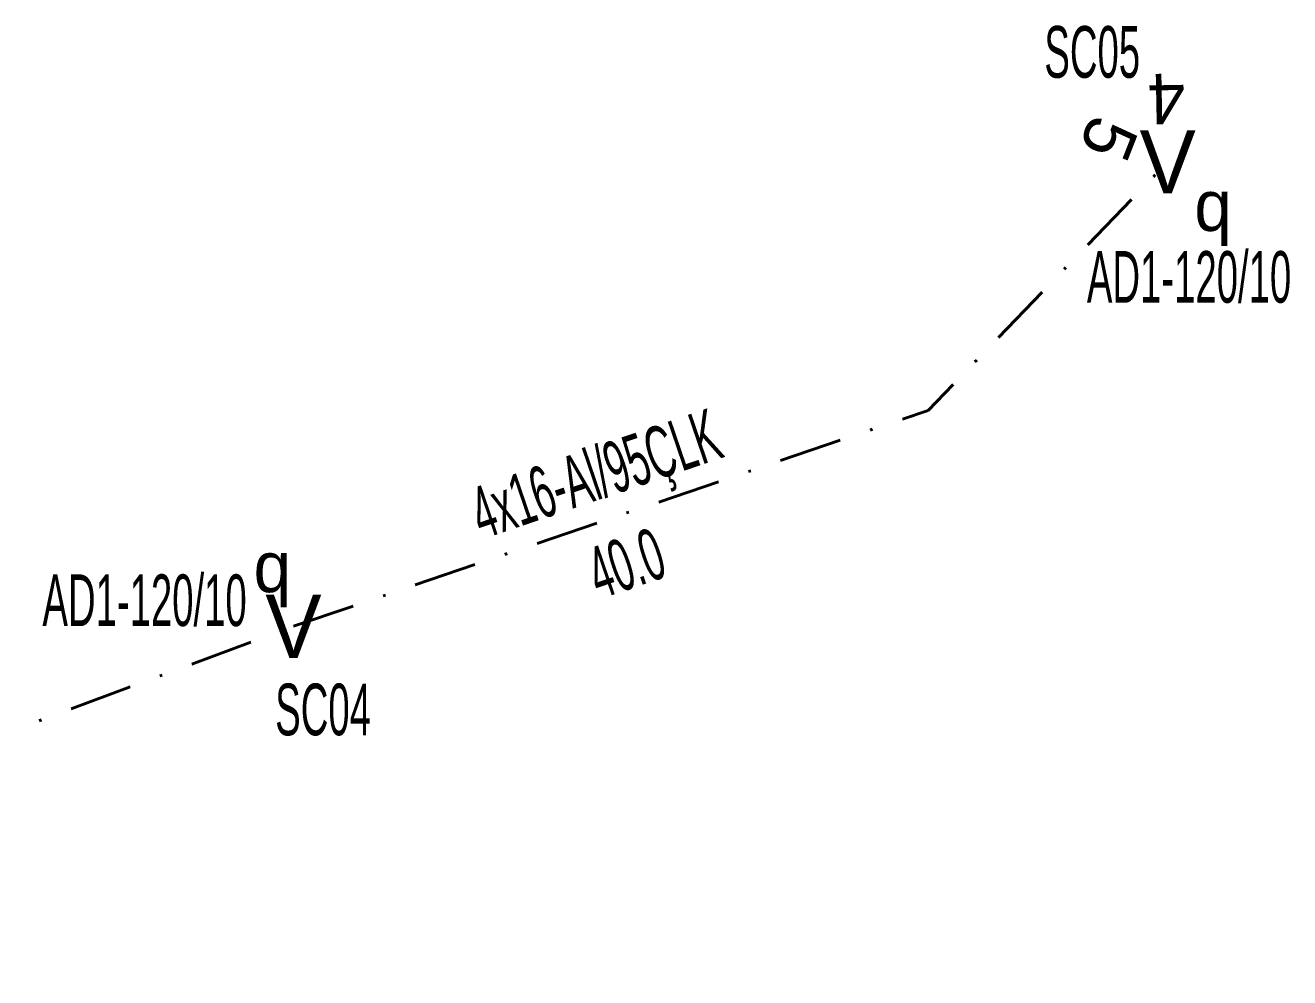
# Model space of a CAD drawing. Header units: millimetres. Extents: x 568462 to 571186, y 4080123 to 4081617.
# Drawn here: x 570597.3 to 570647.5, y 4081105.6 to 4081143.4 of the extents above; entities that cross this region are included whole.
import ezdxf
from ezdxf.enums import TextEntityAlignment as Align

# ---------------------------------------------------------------- set-up
doc = ezdxf.new("R2010")
doc.units = ezdxf.units.MM
doc.linetypes.add('DASHDOT', pattern=[5, 2.5, -1.25, 0, -1.25])
doc.layers.add('DIREK_AYD_YENI', color=152, linetype='Continuous', lineweight=25)
doc.layers.add('HAT_AYD_YERALTI_YENI', color=4, linetype='DASHDOT', lineweight=40)
doc.styles.add('Direk', font='B_CAD')
doc.styles.get("Standard").update_dxf_attribs({"font": 'Arial'})

msp = doc.modelspace()

# ---------------------------------------------------------------- linework, layer by layer
at = {"layer": 'HAT_AYD_YERALTI_YENI', "flags": 128}
for points in [[(570607.981, 4081119.572), (570633.143484, 4081128.135407), (570642.637297, 4081137.989745)], [(570570.486931, 4081105.635104), (570607.981, 4081119.572)]]:
    msp.add_lwpolyline(points, dxfattribs=at)

# ---------------------------------------------------------------- texts
at = {"layer": 'DIREK_AYD_YENI', "width": 0.53}
for s, p in [('SC05', (570639.645901, 4081142.354284)), ('AD1-120/10', (570643.484457, 4081133.429869)), ('AD1-120/10', (570602.078328, 4081120.60627)), ('SC04', (570609.154656, 4081116.274648))]:
    msp.add_text(s, height=2.05, dxfattribs=at).set_placement(p, align=Align.MIDDLE_CENTER)
at = {"layer": 'DIREK_AYD_YENI', "color": 32, "style": 'Direk'}
for s, rotation, p in [('4', 181.067501, (570642.590722, 4081140.489311)), ('5', 248.5675, (570640.310176, 4081138.903257))]:
    msp.add_text(s, height=2, rotation=rotation, dxfattribs=at).set_placement(p, align=Align.MIDDLE_CENTER)
at = {"layer": 'DIREK_AYD_YENI', "style": 'Direk'}
for p in [(570642.637297, 4081137.989745), (570607.981, 4081119.572)]:
    msp.add_text('V', height=2.5, dxfattribs=at).set_placement(p, align=Align.MIDDLE_CENTER)
at = {"layer": 'DIREK_AYD_YENI', "color": 4, "style": 'Direk'}
for p in [(570644.437692, 4081136.255219), (570607.142674, 4081121.927251)]:
    msp.add_text('q', height=2, dxfattribs=at).set_placement(p, align=Align.MIDDLE_CENTER)
at = {"layer": 'HAT_AYD_YERALTI_YENI', "lineweight": 30, "width": 0.53}
msp.add_text('4x16-Al/95ÇLK', height=2.05, rotation=18.795163, dxfattribs=at).set_placement((570620.288172, 4081124.658191), align=Align.CENTER)
msp.add_text('40.0', height=2.05, rotation=18.795163, dxfattribs=at).set_placement((570620.835888, 4081123.048841), align=Align.TOP_CENTER)

doc.saveas('drawing.dxf')
